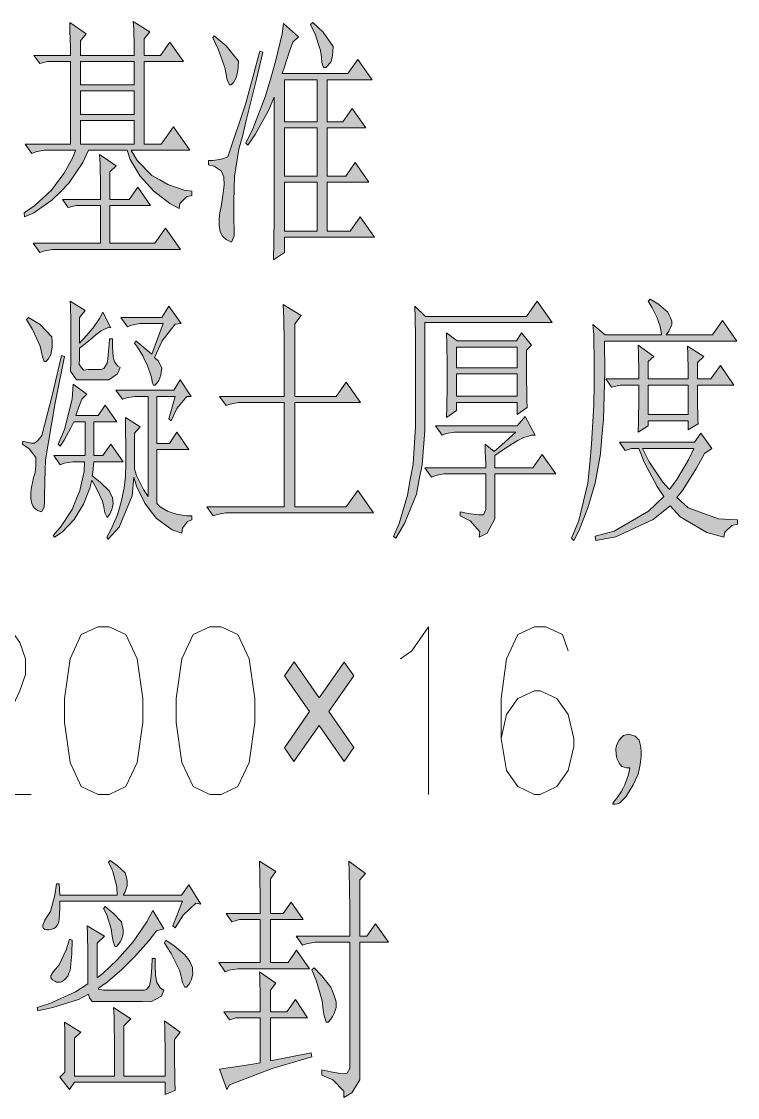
# Model space of a CAD drawing. Header units: millimetres. Extents: x 0 to 414, y 0 to 292.
# Drawn here: x 106.21 to 118.3, y 87.62 to 105.78 of the extents above; entities that cross this region are included whole.
import ezdxf

# ---------------------------------------------------------------- set-up
doc = ezdxf.new("R2010")
doc.units = ezdxf.units.MM

msp = doc.modelspace()

# ---------------------------------------------------------------- hatches: boundary and pattern name
h = msp.add_hatch(color=0)
h.paths.add_polyline_path([(108.115806, 105.208917), (108.115806, 105.364139), (108.10875, 105.649889), (108.101694, 105.780417), (108.380389, 105.607556), (108.285139, 105.487611), (108.285139, 105.208917), (108.560306, 105.208917), (108.719056, 105.434694), (108.948361, 105.106611), (108.285139, 105.106611), (108.285139, 103.709611), (108.574417, 103.709611), (108.779028, 104.002417), (109.057722, 103.607306), (108.066417, 103.607306), (108.168722, 103.434444), (108.412139, 103.183972), (108.549722, 103.106361), (108.687306, 103.02875), (108.958944, 102.9335), (109.093, 102.915861), (109.093, 102.845306), (108.99775, 102.820611), (108.888389, 102.707722), (108.874278, 102.623056), (108.719056, 102.707722), (108.447417, 102.919389), (108.331, 103.046389), (108.218111, 103.169861), (108.048778, 103.452083), (107.995861, 103.607306), (107.343222, 103.607306), (107.2515, 103.399167), (107.015139, 103.049917), (106.8705, 102.908806), (106.725861, 102.764167), (106.422472, 102.5525), (106.26725, 102.485472), (106.256667, 102.5525), (106.436583, 102.675972), (106.722333, 102.937028), (106.828167, 103.078139), (106.934, 103.222778), (107.082167, 103.483833), (107.1245, 103.607306), (106.676472, 103.607306), (106.598861, 103.607306), (106.454222, 103.579083), (106.387194, 103.554389), (106.277833, 103.709611), (107.039833, 103.709611), (107.039833, 105.106611), (106.655306, 105.106611), (106.52125, 105.071333), (106.422472, 105.208917), (107.039833, 105.208917), (107.039833, 105.3465), (107.032778, 105.625194), (107.02925, 105.762778), (107.304417, 105.572278), (107.209167, 105.452333), (107.209167, 105.208917)])
h.paths.add_polyline_path([(107.209167, 104.609194), (107.209167, 104.210556), (108.115806, 104.210556), (108.115806, 104.609194)])
h.paths.add_polyline_path([(107.209167, 104.10825), (107.209167, 103.709611), (108.115806, 103.709611), (108.115806, 104.10825)])
h.paths.add_polyline_path([(107.209167, 105.106611), (107.209167, 104.7115), (108.115806, 104.7115), (108.115806, 105.106611)])
h = msp.add_hatch(color=0)
h.paths.add_polyline_path([(110.468833, 101.75875), (110.475889, 102.069194), (110.482944, 102.467833), (110.482944, 102.5525), (110.482944, 104.503361), (110.384167, 104.277583), (110.161917, 103.875417), (110.034917, 103.691972), (109.999639, 103.72725), (110.119583, 103.967139), (110.327722, 104.506889), (110.415917, 104.80675), (110.504111, 105.103083), (110.613472, 105.572278), (110.638167, 105.745139), (110.892167, 105.522889), (110.796917, 105.434694), (110.740472, 105.279472), (110.652278, 105.014889), (110.613472, 104.902), (111.724722, 104.902), (111.894056, 105.141889), (112.137472, 104.796167), (111.375472, 104.796167), (111.375472, 104.087083), (111.640056, 104.087083), (111.798806, 104.312861), (112.028111, 103.984778), (111.375472, 103.984778), (111.375472, 103.173389), (111.689444, 103.173389), (111.848194, 103.399167), (112.0775, 103.071083), (111.375472, 103.071083), (111.375472, 102.242056), (111.763528, 102.242056), (111.932861, 102.485472), (112.17275, 102.13975), (110.652278, 102.13975), (110.652278, 101.882222)])
h.paths.add_polyline_path([(110.652278, 103.071083), (110.652278, 102.242056), (111.206139, 102.242056), (111.206139, 103.071083)])
h.paths.add_polyline_path([(110.652278, 103.984778), (110.652278, 103.173389), (111.206139, 103.173389), (111.206139, 103.984778)])
h.paths.add_polyline_path([(111.206139, 104.796167), (110.652278, 104.796167), (110.652278, 104.087083), (111.206139, 104.087083)])
h = msp.add_hatch(color=0)
h.dxf.hatch_style = 2
h.paths.add_polyline_path([(111.096778, 105.7275), (111.135583, 105.762778), (111.308444, 105.6005), (111.477778, 105.357083), (111.470722, 105.279472), (111.467194, 105.201861), (111.435444, 105.096028), (111.41075, 105.064278), (111.386056, 105.036056), (111.350778, 105.004306), (111.340194, 105.004306), (111.3155, 105.004306), (111.28375, 105.088972), (111.280222, 105.177167), (111.262583, 105.290056), (111.170861, 105.565222)])
h = msp.add_hatch(color=0)
h.dxf.hatch_style = 2
h.paths.add_polyline_path([(109.466944, 105.540528), (109.671556, 105.367667), (109.876167, 105.110139), (109.872639, 105.029), (109.869111, 104.947861), (109.840889, 104.827917), (109.816194, 104.789111), (109.795028, 104.750306), (109.756222, 104.7115), (109.745639, 104.7115), (109.728, 104.7115), (109.689194, 104.796167), (109.671556, 104.884361), (109.650389, 105.004306), (109.533972, 105.31475), (109.44225, 105.50525)])
h = msp.add_hatch(color=0)
h.dxf.hatch_style = 2
h.paths.add_polyline_path([(109.371694, 103.434444), (109.449306, 103.434444), (109.586889, 103.455611), (109.643333, 103.476778), (109.699778, 103.497944), (109.999639, 104.401056), (110.239528, 105.279472), (110.288917, 105.261833), (110.179556, 104.80675), (110.010222, 104.10825), (109.95025, 103.864833), (109.883222, 103.624944), (109.812667, 103.169861), (109.805611, 102.958194), (109.798556, 102.746528), (109.798556, 102.414917), (109.805611, 102.294972), (109.805611, 102.164444), (109.75975, 102.058611), (109.713889, 102.079778), (109.671556, 102.100944), (109.608056, 102.160917), (109.586889, 102.199722), (109.56925, 102.238528), (109.551611, 102.33025), (109.551611, 102.379639), (109.551611, 102.432556), (109.558667, 102.52075), (109.565722, 102.5525), (109.583361, 102.658333), (109.611583, 102.845306), (109.625694, 102.9335), (109.636278, 103.018167), (109.629222, 103.159278), (109.608056, 103.208667), (109.586889, 103.261583), (109.466944, 103.339194), (109.371694, 103.363889)])
h = msp.add_hatch(color=0)
h.dxf.hatch_style = 2
h.paths.add_polyline_path([(107.547833, 102.778278), (107.547833, 102.993472), (107.540778, 103.374472), (107.533722, 103.53675), (107.812417, 103.34625), (107.703056, 103.243944), (107.703056, 102.778278), (108.031139, 102.778278), (108.175778, 102.986417), (108.390972, 102.675972), (107.703056, 102.675972), (107.703056, 102.037444), (108.465056, 102.037444), (108.644972, 102.294972), (108.898972, 101.931611), (106.810528, 101.931611), (106.732917, 101.931611), (106.588278, 101.906917), (106.52125, 101.882222), (106.411889, 102.037444), (107.547833, 102.037444), (107.547833, 102.675972), (107.135083, 102.675972), (107.004556, 102.640694), (106.905778, 102.778278)])
h = msp.add_hatch(color=0)
h.dxf.hatch_style = 2
h.paths.add_polyline_path([(107.046889, 100.026611), (107.046889, 100.545194), (107.046889, 100.725111), (107.043361, 100.982639), (107.036306, 101.06025), (107.290306, 100.905028), (107.195056, 100.785083), (107.195056, 100.354694), (107.233861, 100.397028), (107.325583, 100.495806), (107.374972, 100.55225), (107.424361, 100.608694), (107.530194, 100.767444), (107.590167, 100.873278), (107.724222, 100.612222), (107.688944, 100.622806), (107.561944, 100.562833), (107.470222, 100.492278), (107.382028, 100.414667), (107.240917, 100.301778), (107.195056, 100.270028), (107.195056, 100.097167), (107.188, 99.991333), (107.258556, 99.896083), (107.339694, 99.906667), (107.554889, 99.906667), (107.604278, 99.924306), (107.660722, 100.0125), (107.671306, 100.086583), (107.678361, 100.160667), (107.696, 100.33), (107.699528, 100.42525), (107.748917, 100.42525), (107.748917, 100.294722), (107.7595, 100.121861), (107.773611, 100.079528), (107.784194, 100.037194), (107.840639, 99.966639), (107.882972, 99.941944), (107.833583, 99.836111), (107.688944, 99.733806), (107.590167, 99.733806), (107.255028, 99.733806), (107.145667, 99.733806), (107.043361, 99.881972)])
h = msp.add_hatch(color=0)
h.dxf.hatch_style = 2
h.paths.add_polyline_path([(108.461528, 100.111278), (108.528556, 100.051306), (108.585, 99.931361), (108.574417, 99.871389), (108.567361, 99.811417), (108.535611, 99.723222), (108.514444, 99.698528), (108.493278, 99.673833), (108.468583, 99.645611), (108.443889, 99.645611), (108.419194, 99.698528), (108.412139, 99.751444), (108.3945, 99.829056), (108.338056, 99.984278), (108.29925, 100.061889), (108.260444, 100.1395), (108.17225, 100.284139), (108.122861, 100.354694), (108.147556, 100.389972), (108.214583, 100.337056), (108.345111, 100.224167), (108.412139, 100.164194), (108.606167, 100.682778), (108.292194, 100.682778), (108.214583, 100.682778), (108.069944, 100.658083), (108.002917, 100.629861), (107.893556, 100.785083), (108.581472, 100.785083), (108.701417, 100.975583), (108.909556, 100.682778), (108.810778, 100.672194), (108.588528, 100.389972)])
h = msp.add_hatch(color=0)
h.dxf.hatch_style = 2
h.paths.add_polyline_path([(110.64875, 100.213583), (110.64875, 100.368806), (110.641694, 100.767444), (110.634639, 101.007333), (110.938028, 100.816833), (110.828667, 100.67925), (110.828667, 99.455111), (111.527167, 99.455111), (111.6965, 99.695), (111.939917, 99.352806), (110.828667, 99.352806), (110.828667, 97.592444), (111.6965, 97.592444), (111.890528, 97.867611), (112.155111, 97.490139), (109.742111, 97.490139), (109.6645, 97.490139), (109.516333, 97.461917), (109.452833, 97.437222), (109.343472, 97.592444), (110.64875, 97.592444), (110.64875, 99.352806), (109.957306, 99.352806), (109.879694, 99.352806), (109.735056, 99.324583), (109.668028, 99.299889), (109.558667, 99.455111), (110.64875, 99.455111)])
h = msp.add_hatch(color=0)
h.dxf.hatch_style = 2
h.paths.add_polyline_path([(112.867722, 99.317528), (112.867722, 100.337056), (112.867722, 100.457), (112.864194, 100.778028), (112.857139, 100.975583), (113.037056, 100.802722), (114.740972, 100.802722), (114.920889, 101.06025), (115.174889, 100.700417), (113.026472, 100.700417), (113.026472, 99.215222), (113.026472, 98.880083), (112.977083, 98.298), (112.931222, 98.051056), (112.881833, 97.804111), (112.68075, 97.310222), (112.532583, 97.05975), (112.493778, 97.0915), (112.592556, 97.310222), (112.733667, 97.786472), (112.779528, 98.051056), (112.825389, 98.312111), (112.867722, 98.947111)])
h = msp.add_hatch(color=0)
h.dxf.hatch_style = 2
h.paths.add_polyline_path([(115.862806, 100.665139), (116.070944, 100.492278), (117.023444, 100.492278), (117.016389, 100.541667), (116.991694, 100.654556), (116.970528, 100.714528), (116.949361, 100.778028), (116.861167, 100.947361), (116.794139, 101.06025), (116.829417, 101.095528), (116.970528, 101.010861), (117.129278, 100.876806), (117.150444, 100.827417), (117.171611, 100.781556), (117.192778, 100.725111), (117.192778, 100.714528), (117.192778, 100.665139), (117.143389, 100.55225), (117.097528, 100.492278), (117.880694, 100.492278), (118.050028, 100.732167), (118.293444, 100.386444), (116.056833, 100.386444), (116.063889, 99.871389), (116.042722, 99.063528), (116.0145, 98.77425), (115.989806, 98.484972), (115.901611, 97.991083), (115.841639, 97.782944), (115.778139, 97.574806), (115.629972, 97.197333), (115.53825, 97.024472), (115.502972, 97.05975), (115.622917, 97.359611), (115.778139, 97.991083), (115.809889, 98.319167), (115.841639, 98.64725), (115.880444, 99.314), (115.883972, 99.656194), (115.883972, 99.994861), (115.876917, 100.499333)])
h = msp.add_hatch(color=0)
h.dxf.hatch_style = 2
h.paths.add_polyline_path([(106.299, 100.749806), (106.334278, 100.785083), (106.528306, 100.665139), (106.725861, 100.457), (106.729389, 100.372333), (106.732917, 100.284139), (106.71175, 100.160667), (106.687056, 100.121861), (106.662361, 100.083056), (106.627083, 100.04425), (106.612972, 100.04425), (106.595333, 100.04425), (106.567111, 100.121861), (106.553, 100.199472), (106.528306, 100.301778), (106.401306, 100.580472)])
h = msp.add_hatch(color=0)
h.paths.add_polyline_path([(114.740972, 100.23475), (114.740972, 99.871389), (114.748028, 99.388083), (114.751556, 99.268139), (114.58575, 99.148194), (114.58575, 99.352806), (113.559167, 99.352806), (113.559167, 99.215222), (113.389833, 99.095278), (113.393361, 99.275194), (113.400417, 99.635028), (113.400417, 99.811417), (113.400417, 99.987806), (113.393361, 100.347639), (113.389833, 100.527556), (113.56975, 100.389972), (114.571639, 100.389972), (114.656306, 100.527556), (114.825639, 100.319417)])
h.paths.add_polyline_path([(113.559167, 99.836111), (113.559167, 99.458639), (114.58575, 99.458639), (114.58575, 99.836111)])
h.paths.add_polyline_path([(113.559167, 100.287667), (113.559167, 99.938417), (114.58575, 99.938417), (114.58575, 100.287667)])
h = msp.add_hatch(color=0)
h.paths.add_polyline_path([(116.624806, 98.851861), (116.631861, 99.024722), (116.638917, 99.423361), (116.638917, 99.645611), (116.324944, 99.645611), (116.176778, 99.610333), (116.081528, 99.747917), (116.638917, 99.747917), (116.638917, 99.878444), (116.631861, 100.164194), (116.624806, 100.319417), (116.889389, 100.128917), (116.794139, 100.04425), (116.794139, 99.747917), (117.471472, 99.747917), (117.471472, 99.896083), (117.464417, 100.17125), (117.457361, 100.301778), (117.736056, 100.128917), (117.626694, 100.026611), (117.626694, 99.747917), (117.856, 99.747917), (118.01475, 99.973694), (118.244056, 99.645611), (117.626694, 99.645611), (117.626694, 99.395139), (117.63375, 99.070583), (117.640806, 98.992972), (117.471472, 98.887139), (117.471472, 99.042361), (116.794139, 99.042361), (116.794139, 98.957694)])
h.paths.add_polyline_path([(116.794139, 99.645611), (116.794139, 99.148194), (117.471472, 99.148194), (117.471472, 99.645611)])
h = msp.add_hatch(color=0)
h.dxf.hatch_style = 2
h.paths.add_polyline_path([(106.239028, 98.696639), (106.299, 98.679), (106.383667, 98.664889), (106.408361, 98.664889), (106.433056, 98.664889), (106.4895, 98.707222), (106.524778, 98.749556), (106.556528, 98.791889), (106.739972, 99.490389), (106.891667, 100.146556), (106.941056, 100.128917), (106.782306, 99.34575), (106.620028, 98.382667), (106.612972, 98.206278), (106.605917, 98.029889), (106.602389, 97.765306), (106.602389, 97.680639), (106.595333, 97.585389), (106.553, 97.50425), (106.517722, 97.514833), (106.482444, 97.528944), (106.426, 97.574806), (106.408361, 97.610083), (106.390722, 97.645361), (106.373083, 97.722972), (106.373083, 97.765306), (106.373083, 97.807639), (106.380139, 97.899361), (106.390722, 97.94875), (106.397778, 97.994611), (106.418944, 98.086333), (106.433056, 98.128667), (106.443639, 98.171), (106.45775, 98.283889), (106.45775, 98.354444), (106.45775, 98.421472), (106.341333, 98.569639), (106.228444, 98.64725)])
h = msp.add_hatch(color=0)
h.dxf.hatch_style = 2
h.paths.add_polyline_path([(107.653667, 97.077389), (107.724222, 97.204389), (107.833583, 97.454861), (107.868861, 97.574806), (107.904139, 97.698278), (107.95, 97.913472), (107.960583, 98.008722), (107.967639, 98.103972), (107.978222, 98.326222), (107.978222, 98.45675), (107.978222, 98.58375), (107.971167, 98.904778), (107.967639, 99.095278), (108.218111, 98.940056), (108.122861, 98.834222), (108.122861, 98.230972), (108.158139, 98.118083), (108.274556, 97.88525), (108.352167, 97.765306), (108.352167, 99.455111), (108.207528, 99.455111), (108.129917, 99.455111), (107.985278, 99.430417), (107.91825, 99.405722), (107.808889, 99.560944), (108.786083, 99.560944), (108.895444, 99.733806), (109.078889, 99.455111), (109.004806, 99.455111), (108.835472, 99.2505), (108.740222, 99.042361), (108.701417, 99.077639), (108.810778, 99.455111), (108.496806, 99.455111), (108.496806, 98.661361), (108.715528, 98.661361), (108.835472, 98.851861), (109.040083, 98.559056), (108.496806, 98.559056), (108.496806, 97.645361), (108.55325, 97.592444), (108.68025, 97.514833), (108.757861, 97.490139), (108.831944, 97.465444), (108.99775, 97.437222), (109.089472, 97.437222), (109.089472, 97.370194), (109.015389, 97.341972), (108.930722, 97.232611), (108.920139, 97.144417), (108.757861, 97.204389), (108.493278, 97.394889), (108.3945, 97.525417), (108.295722, 97.652417), (108.154611, 97.938167), (108.112278, 98.093389), (108.080528, 97.775889), (107.865333, 97.246722), (107.674833, 97.042111)])
h = msp.add_hatch(color=0)
h.dxf.hatch_style = 2
h.paths.add_polyline_path([(107.724222, 98.64725), (107.928833, 98.350917), (107.434944, 98.350917), (107.427889, 98.290944), (107.417306, 98.171), (107.41025, 98.111028), (107.544306, 98.008722), (107.699528, 97.8535), (107.724222, 97.800583), (107.748917, 97.747667), (107.7595, 97.645361), (107.748917, 97.592444), (107.738333, 97.543056), (107.703056, 97.465444), (107.681889, 97.437222), (107.660722, 97.412528), (107.621917, 97.490139), (107.604278, 97.592444), (107.579583, 97.687694), (107.477278, 97.913472), (107.399667, 98.040472), (107.367917, 97.902889), (107.258556, 97.634778), (107.180944, 97.507778), (107.103333, 97.37725), (106.898722, 97.162056), (106.771722, 97.077389), (106.747028, 97.109139), (106.874028, 97.246722), (107.068056, 97.546583), (107.131556, 97.705333), (107.198583, 97.864083), (107.272667, 98.188639), (107.276194, 98.350917), (107.15625, 98.350917), (107.078639, 98.350917), (106.934, 98.326222), (106.866972, 98.301528), (106.757611, 98.45675), (107.290306, 98.45675), (107.290306, 99.024722), (107.096278, 99.024722), (107.046889, 98.922417), (106.934, 98.714278), (106.866972, 98.611972), (106.831694, 98.64725), (106.941056, 98.897722), (107.068056, 99.405722), (107.085694, 99.66325), (107.315, 99.490389), (107.230333, 99.405722), (107.205639, 99.335167), (107.15625, 99.197583), (107.131556, 99.130556), (107.509028, 99.130556), (107.628972, 99.303417), (107.823, 99.024722), (107.434944, 99.024722), (107.434944, 98.45675), (107.590167, 98.45675)])
h = msp.add_hatch(color=0)
h.dxf.hatch_style = 2
h.paths.add_polyline_path([(114.053056, 98.248611), (114.053056, 98.319167), (114.046, 98.516722), (114.042472, 98.64725), (114.197694, 98.523778), (114.324694, 98.636667), (114.504611, 98.802472), (114.561056, 98.851861), (113.605028, 98.851861), (113.527417, 98.851861), (113.382778, 98.827167), (113.31575, 98.802472), (113.206389, 98.957694), (114.58575, 98.957694), (114.716278, 99.112917), (114.885611, 98.802472), (114.825639, 98.802472), (114.681, 98.753083), (114.596333, 98.707222), (114.511667, 98.657833), (114.317639, 98.534361), (114.208278, 98.45675), (114.208278, 98.248611), (114.850333, 98.248611), (115.005556, 98.474389), (115.234861, 98.146306), (114.208278, 98.146306), (114.208278, 97.557167), (114.208278, 97.387833), (114.07775, 97.144417), (113.943694, 97.077389), (113.95075, 97.169111), (113.788472, 97.352556), (113.619139, 97.437222), (113.619139, 97.507778), (113.756722, 97.479556), (113.936639, 97.454861), (113.975444, 97.454861), (114.01425, 97.454861), (114.053056, 97.543056), (114.053056, 97.627722), (114.053056, 98.146306), (113.425111, 98.146306), (113.3475, 98.146306), (113.202861, 98.118083), (113.135833, 98.093389), (113.026472, 98.248611)])
h = msp.add_hatch(color=0)
h.paths.add_polyline_path([(117.746639, 98.4885), (117.609056, 98.241556), (117.372694, 97.867611), (117.277444, 97.747667), (117.471472, 97.574806), (117.983, 97.387833), (118.304028, 97.370194), (118.304028, 97.299639), (118.208778, 97.274944), (118.092361, 97.162056), (118.074722, 97.077389), (117.788972, 97.155), (117.337417, 97.419583), (117.168083, 97.610083), (116.878806, 97.37725), (116.250861, 97.084444), (115.912194, 97.024472), (115.901611, 97.095028), (116.219111, 97.179694), (116.801194, 97.514833), (117.058722, 97.765306), (116.945833, 97.931111), (116.734167, 98.333278), (116.638917, 98.576694), (116.515444, 98.576694), (116.406083, 98.541417), (116.310833, 98.679), (117.580833, 98.679), (117.686667, 98.834222), (117.870111, 98.576694)])
h.paths.add_polyline_path([(116.698889, 98.576694), (116.811778, 98.350917), (117.041083, 98.005194), (117.1575, 97.88525), (117.277444, 98.051056), (117.482056, 98.39325), (117.566722, 98.576694)])
h = msp.add_hatch(color=0)
h.dxf.hatch_style = 2
h.paths.add_polyline_path([(110.652278, 93.524917), (111.075611, 94.135222), (110.652278, 94.738472), (110.818083, 94.974833), (111.241417, 94.368056), (111.66475, 94.971306), (111.827028, 94.738472), (111.403694, 94.135222), (111.827028, 93.528444), (111.66475, 93.295611), (111.237889, 93.898861), (110.814556, 93.292083)])
h = msp.add_hatch(color=0)
h.dxf.hatch_style = 2
h.paths.add_polyline_path([(116.370806, 92.840528), (116.402556, 92.9005), (116.462528, 93.073361), (116.483694, 93.18625), (116.430778, 93.18625), (116.353167, 93.210944), (116.328472, 93.239167), (116.303778, 93.263861), (116.272028, 93.334417), (116.261444, 93.37675), (116.254389, 93.419083), (116.250861, 93.500222), (116.257917, 93.539028), (116.264972, 93.577833), (116.303778, 93.655444), (116.342583, 93.69425), (116.377861, 93.733056), (116.469583, 93.754222), (116.5225, 93.736583), (116.575417, 93.718944), (116.642444, 93.655444), (116.656556, 93.609583), (116.667139, 93.560194), (116.677722, 93.472), (116.677722, 93.426139), (116.677722, 93.37675), (116.660083, 93.242694), (116.642444, 93.158028), (116.624806, 93.076889), (116.543667, 92.896972), (116.480167, 92.798194), (116.416667, 92.695889), (116.314361, 92.590056), (116.275556, 92.579472), (116.23675, 92.572417), (116.197944, 92.572417), (116.197944, 92.590056), (116.215583, 92.61475), (116.233222, 92.632389), (116.2685, 92.674722), (116.339056, 92.780556)])
h = msp.add_hatch(color=0)
h.dxf.hatch_style = 2
h.paths.add_polyline_path([(106.852861, 91.228333), (106.863444, 91.037833), (107.830056, 91.037833), (107.826528, 91.175417), (107.752444, 91.450583), (107.685417, 91.591694), (107.710111, 91.623444), (107.830056, 91.538778), (107.964111, 91.411778), (107.974694, 91.372972), (107.988806, 91.334167), (107.999389, 91.270667), (107.999389, 91.245972), (107.999389, 91.193056), (107.964111, 91.09075), (107.928833, 91.037833), (108.916611, 91.037833), (109.040083, 91.210694), (109.244694, 90.882611), (109.160028, 90.90025), (108.941306, 90.699167), (108.810778, 90.483972), (108.771972, 90.51925), (108.930722, 90.935528), (106.863444, 90.935528), (106.863444, 90.805), (106.852861, 90.632139), (106.842278, 90.589806), (106.828167, 90.543944), (106.785833, 90.491028), (106.757611, 90.476917), (106.725861, 90.462806), (106.676472, 90.452222), (106.658833, 90.452222), (106.641194, 90.452222), (106.609444, 90.459278), (106.598861, 90.466333), (106.588278, 90.476917), (106.574167, 90.494556), (106.574167, 90.529833), (106.609444, 90.6145), (106.64825, 90.674472), (106.701167, 90.762667), (106.778778, 91.037833), (106.803472, 91.228333)])
h = msp.add_hatch(color=0)
h.dxf.hatch_style = 2
h.paths.add_polyline_path([(110.246583, 90.727389), (110.246583, 90.942583), (110.239528, 91.383556), (110.232472, 91.609333), (110.511167, 91.436472), (110.415917, 91.313), (110.415917, 90.727389), (110.631111, 90.727389), (110.765167, 90.917889), (110.969778, 90.625083), (110.415917, 90.625083), (110.415917, 89.898361), (110.715778, 89.898361), (110.860417, 90.1065), (111.079139, 89.796056), (109.943194, 89.796056), (109.865583, 89.796056), (109.720944, 89.771361), (109.653917, 89.743139), (109.544556, 89.898361), (110.246583, 89.898361), (110.246583, 90.625083), (109.897333, 90.625083), (109.763278, 90.589806), (109.668028, 90.727389)])
h = msp.add_hatch(color=0)
h.dxf.hatch_style = 2
h.paths.add_polyline_path([(111.28375, 88.088611), (111.435444, 88.053333), (111.629472, 88.021583), (111.671806, 88.025111), (111.714139, 88.032167), (111.756472, 88.113306), (111.756472, 88.190917), (111.756472, 90.244083), (111.248472, 90.244083), (111.170861, 90.244083), (111.026222, 90.215861), (110.959194, 90.191167), (110.849833, 90.346389), (111.756472, 90.346389), (111.756472, 90.812056), (111.749417, 91.443528), (111.742361, 91.609333), (112.021056, 91.401194), (111.925806, 91.295361), (111.925806, 90.346389), (112.04575, 90.346389), (112.190389, 90.554528), (112.409111, 90.244083), (111.925806, 90.244083), (111.925806, 88.070972), (111.925806, 87.922806), (111.79175, 87.700556), (111.657694, 87.622944), (111.657694, 87.732306), (111.470722, 87.922806), (111.28375, 88.000417)])
h = msp.add_hatch(color=0)
h.dxf.hatch_style = 2
h.paths.add_polyline_path([(107.60075, 90.812056), (107.625444, 90.847333), (107.7595, 90.734444), (107.900611, 90.586278), (107.907667, 90.547472), (107.91825, 90.508667), (107.928833, 90.452222), (107.928833, 90.434583), (107.928833, 90.381667), (107.904139, 90.289944), (107.879444, 90.251139), (107.85475, 90.212333), (107.819472, 90.173528), (107.805361, 90.173528), (107.787722, 90.173528), (107.7595, 90.261722), (107.745389, 90.346389), (107.72775, 90.469861), (107.657194, 90.702694)])
h = msp.add_hatch(color=0)
h.dxf.hatch_style = 2
h.paths.add_polyline_path([(107.336167, 89.880722), (107.336167, 90.064167), (107.329111, 90.381667), (107.322056, 90.51925), (107.614861, 90.346389), (107.491389, 90.226444), (107.491389, 89.640833), (107.593694, 89.718444), (107.830056, 89.94775), (107.964111, 90.095917), (108.098167, 90.247611), (108.331, 90.589806), (108.433306, 90.780306), (108.61675, 90.469861), (108.493278, 90.434583), (108.36275, 90.268778), (108.122861, 89.997139), (108.017028, 89.891306), (107.911194, 89.781944), (107.660722, 89.570278), (107.516083, 89.467972), (107.512556, 89.450333), (107.60075, 89.432694), (107.699528, 89.432694), (108.288667, 89.432694), (108.327472, 89.443278), (108.373333, 89.506778), (108.387444, 89.563222), (108.398028, 89.619667), (108.415667, 89.82075), (108.422722, 89.968917), (108.472111, 89.968917), (108.472111, 89.856028), (108.479167, 89.683167), (108.48975, 89.623194), (108.496806, 89.563222), (108.560306, 89.467972), (108.61675, 89.432694), (108.577944, 89.330389), (108.398028, 89.235139), (108.253389, 89.242194), (107.590167, 89.242194), (107.547833, 89.242194), (107.470222, 89.242194), (107.438472, 89.242194), (107.406722, 89.242194), (107.360861, 89.305694), (107.34675, 89.365667), (107.173889, 89.277472), (106.7435, 89.139889), (106.4895, 89.086972), (106.478917, 89.139889), (106.694111, 89.210444), (107.1245, 89.408), (107.336167, 89.538528)])
h = msp.add_hatch(color=0)
h.dxf.hatch_style = 2
h.paths.add_polyline_path([(107.071583, 90.279361), (107.064528, 90.046528), (107.036306, 89.764306), (107.015139, 89.718444), (106.993972, 89.669056), (106.941056, 89.605556), (106.905778, 89.587917), (106.874028, 89.570278), (106.807, 89.570278), (106.77525, 89.587917), (106.739972, 89.605556), (106.708222, 89.640833), (106.708222, 89.658472), (106.708222, 89.676111), (106.750556, 89.743139), (106.792889, 89.796056), (106.852861, 89.863083), (106.96575, 90.113556), (107.022194, 90.297)])
h = msp.add_hatch(color=0)
h.dxf.hatch_style = 2
h.paths.add_polyline_path([(108.627333, 90.226444), (108.652028, 90.279361), (108.789611, 90.184111), (108.973056, 90.032417), (109.015389, 89.975972), (109.057722, 89.919528), (109.103583, 89.813694), (109.103583, 89.760778), (109.107111, 89.707861), (109.085944, 89.616139), (109.06125, 89.570278), (109.040083, 89.527944), (109.001278, 89.485611), (108.990694, 89.485611), (108.973056, 89.485611), (108.93425, 89.563222), (108.916611, 89.640833), (108.888389, 89.760778), (108.74375, 90.053583)])
h = msp.add_hatch(color=0)
h.dxf.hatch_style = 2
h.paths.add_polyline_path([(110.415917, 88.240306), (111.103833, 88.377889), (111.114417, 88.310861), (110.444139, 88.113306), (109.728, 87.834611), (109.678611, 87.757), (109.558667, 88.102722), (109.745639, 88.130944), (110.087833, 88.180333), (110.246583, 88.208556), (110.246583, 88.967028), (109.833833, 88.967028), (109.728, 88.93175), (109.629222, 89.069333), (110.246583, 89.069333), (110.246583, 89.31275), (110.239528, 89.647889), (110.232472, 89.743139), (110.511167, 89.552639), (110.415917, 89.432694), (110.415917, 89.069333), (110.694611, 89.069333), (110.83925, 89.277472), (111.043861, 88.967028), (110.415917, 88.967028)])
h = msp.add_hatch(color=0)
h.dxf.hatch_style = 2
h.paths.add_polyline_path([(111.114417, 89.778417), (111.153222, 89.810167), (111.280222, 89.683167), (111.435444, 89.485611), (111.467194, 89.415056), (111.495417, 89.3445), (111.527167, 89.235139), (111.527167, 89.192806), (111.527167, 89.139889), (111.495417, 89.041111), (111.467194, 88.991722), (111.435444, 88.945861), (111.393111, 88.896472), (111.382528, 88.896472), (111.357833, 88.896472), (111.322556, 89.002306), (111.308444, 89.104611), (111.290806, 89.252778), (111.195556, 89.587917)])
h = msp.add_hatch(color=0)
h.dxf.hatch_style = 2
h.paths.add_polyline_path([(107.784194, 87.982778), (107.784194, 88.413167), (107.777139, 88.991722), (107.770083, 89.139889), (108.059361, 88.949389), (107.939417, 88.829444), (107.939417, 87.982778), (108.641444, 87.982778), (108.641444, 88.3285), (108.634389, 88.794167), (108.627333, 88.914111), (108.891917, 88.723611), (108.796667, 88.603667), (108.796667, 88.335556), (108.803722, 87.905167), (108.810778, 87.742889), (108.641444, 87.672333), (108.641444, 87.880472), (107.106861, 87.880472), (107.022194, 87.757), (106.863444, 87.965139), (106.948111, 88.049806), (106.948111, 88.3285), (106.944583, 88.751833), (106.937528, 88.896472), (107.216222, 88.723611), (107.106861, 88.621306), (107.106861, 87.982778)])

# ---------------------------------------------------------------- linework, layer by layer
at = {"color": 0, "lineweight": 0}
for points in [[(108.115806, 105.208917), (108.115806, 105.364139), (108.10875, 105.649889), (108.101694, 105.780417), (108.380389, 105.607556), (108.285139, 105.487611), (108.285139, 105.208917), (108.560306, 105.208917), (108.719056, 105.434694), (108.948361, 105.106611), (108.285139, 105.106611), (108.285139, 103.709611), (108.574417, 103.709611), (108.779028, 104.002417), (109.057722, 103.607306), (108.066417, 103.607306), (108.168722, 103.434444), (108.412139, 103.183972), (108.549722, 103.106361), (108.687306, 103.02875), (108.958944, 102.9335), (109.093, 102.915861), (109.093, 102.845306), (108.99775, 102.820611), (108.888389, 102.707722), (108.874278, 102.623056), (108.719056, 102.707722), (108.447417, 102.919389), (108.331, 103.046389), (108.218111, 103.169861), (108.048778, 103.452083), (107.995861, 103.607306), (107.343222, 103.607306), (107.2515, 103.399167), (107.015139, 103.049917), (106.8705, 102.908806), (106.725861, 102.764167), (106.422472, 102.5525), (106.26725, 102.485472), (106.256667, 102.5525), (106.436583, 102.675972), (106.722333, 102.937028), (106.828167, 103.078139), (106.934, 103.222778), (107.082167, 103.483833), (107.1245, 103.607306), (106.676472, 103.607306), (106.598861, 103.607306), (106.454222, 103.579083), (106.387194, 103.554389), (106.277833, 103.709611), (107.039833, 103.709611), (107.039833, 105.106611), (106.655306, 105.106611), (106.52125, 105.071333), (106.422472, 105.208917), (107.039833, 105.208917), (107.039833, 105.3465), (107.032778, 105.625194), (107.02925, 105.762778), (107.304417, 105.572278), (107.209167, 105.452333), (107.209167, 105.208917)], [(110.468833, 101.75875), (110.475889, 102.069194), (110.482944, 102.467833), (110.482944, 102.5525), (110.482944, 104.503361), (110.384167, 104.277583), (110.161917, 103.875417), (110.034917, 103.691972), (109.999639, 103.72725), (110.119583, 103.967139), (110.327722, 104.506889), (110.415917, 104.80675), (110.504111, 105.103083), (110.613472, 105.572278), (110.638167, 105.745139), (110.892167, 105.522889), (110.796917, 105.434694), (110.740472, 105.279472), (110.652278, 105.014889), (110.613472, 104.902), (111.724722, 104.902), (111.894056, 105.141889), (112.137472, 104.796167), (111.375472, 104.796167), (111.375472, 104.087083), (111.640056, 104.087083), (111.798806, 104.312861), (112.028111, 103.984778), (111.375472, 103.984778), (111.375472, 103.173389), (111.689444, 103.173389), (111.848194, 103.399167), (112.0775, 103.071083), (111.375472, 103.071083), (111.375472, 102.242056), (111.763528, 102.242056), (111.932861, 102.485472), (112.17275, 102.13975), (110.652278, 102.13975), (110.652278, 101.882222)], [(111.096778, 105.7275), (111.135583, 105.762778), (111.308444, 105.6005), (111.477778, 105.357083), (111.470722, 105.279472), (111.467194, 105.201861), (111.435444, 105.096028), (111.41075, 105.064278), (111.386056, 105.036056), (111.350778, 105.004306), (111.340194, 105.004306), (111.3155, 105.004306), (111.28375, 105.088972), (111.280222, 105.177167), (111.262583, 105.290056), (111.170861, 105.565222)], [(109.466944, 105.540528), (109.671556, 105.367667), (109.876167, 105.110139), (109.872639, 105.029), (109.869111, 104.947861), (109.840889, 104.827917), (109.816194, 104.789111), (109.795028, 104.750306), (109.756222, 104.7115), (109.745639, 104.7115), (109.728, 104.7115), (109.689194, 104.796167), (109.671556, 104.884361), (109.650389, 105.004306), (109.533972, 105.31475), (109.44225, 105.50525)], [(109.371694, 103.434444), (109.449306, 103.434444), (109.586889, 103.455611), (109.643333, 103.476778), (109.699778, 103.497944), (109.999639, 104.401056), (110.239528, 105.279472), (110.288917, 105.261833), (110.179556, 104.80675), (110.010222, 104.10825), (109.95025, 103.864833), (109.883222, 103.624944), (109.812667, 103.169861), (109.805611, 102.958194), (109.798556, 102.746528), (109.798556, 102.414917), (109.805611, 102.294972), (109.805611, 102.164444), (109.75975, 102.058611), (109.713889, 102.079778), (109.671556, 102.100944), (109.608056, 102.160917), (109.586889, 102.199722), (109.56925, 102.238528), (109.551611, 102.33025), (109.551611, 102.379639), (109.551611, 102.432556), (109.558667, 102.52075), (109.565722, 102.5525), (109.583361, 102.658333), (109.611583, 102.845306), (109.625694, 102.9335), (109.636278, 103.018167), (109.629222, 103.159278), (109.608056, 103.208667), (109.586889, 103.261583), (109.466944, 103.339194), (109.371694, 103.363889)], [(107.209167, 105.106611), (107.209167, 104.7115), (108.115806, 104.7115), (108.115806, 105.106611)], [(111.206139, 104.796167), (110.652278, 104.796167), (110.652278, 104.087083), (111.206139, 104.087083)], [(107.209167, 104.609194), (107.209167, 104.210556), (108.115806, 104.210556), (108.115806, 104.609194)], [(107.209167, 104.10825), (107.209167, 103.709611), (108.115806, 103.709611), (108.115806, 104.10825)], [(110.652278, 103.984778), (110.652278, 103.173389), (111.206139, 103.173389), (111.206139, 103.984778)], [(107.547833, 102.778278), (107.547833, 102.993472), (107.540778, 103.374472), (107.533722, 103.53675), (107.812417, 103.34625), (107.703056, 103.243944), (107.703056, 102.778278), (108.031139, 102.778278), (108.175778, 102.986417), (108.390972, 102.675972), (107.703056, 102.675972), (107.703056, 102.037444), (108.465056, 102.037444), (108.644972, 102.294972), (108.898972, 101.931611), (106.810528, 101.931611), (106.732917, 101.931611), (106.588278, 101.906917), (106.52125, 101.882222), (106.411889, 102.037444), (107.547833, 102.037444), (107.547833, 102.675972), (107.135083, 102.675972), (107.004556, 102.640694), (106.905778, 102.778278)], [(110.652278, 103.071083), (110.652278, 102.242056), (111.206139, 102.242056), (111.206139, 103.071083)], [(107.046889, 100.026611), (107.046889, 100.545194), (107.046889, 100.725111), (107.043361, 100.982639), (107.036306, 101.06025), (107.290306, 100.905028), (107.195056, 100.785083), (107.195056, 100.354694), (107.233861, 100.397028), (107.325583, 100.495806), (107.374972, 100.55225), (107.424361, 100.608694), (107.530194, 100.767444), (107.590167, 100.873278), (107.724222, 100.612222), (107.688944, 100.622806), (107.561944, 100.562833), (107.470222, 100.492278), (107.382028, 100.414667), (107.240917, 100.301778), (107.195056, 100.270028), (107.195056, 100.097167), (107.188, 99.991333), (107.258556, 99.896083), (107.339694, 99.906667), (107.554889, 99.906667), (107.604278, 99.924306), (107.660722, 100.0125), (107.671306, 100.086583), (107.678361, 100.160667), (107.696, 100.33), (107.699528, 100.42525), (107.748917, 100.42525), (107.748917, 100.294722), (107.7595, 100.121861), (107.773611, 100.079528), (107.784194, 100.037194), (107.840639, 99.966639), (107.882972, 99.941944), (107.833583, 99.836111), (107.688944, 99.733806), (107.590167, 99.733806), (107.255028, 99.733806), (107.145667, 99.733806), (107.043361, 99.881972)], [(108.461528, 100.111278), (108.528556, 100.051306), (108.585, 99.931361), (108.574417, 99.871389), (108.567361, 99.811417), (108.535611, 99.723222), (108.514444, 99.698528), (108.493278, 99.673833), (108.468583, 99.645611), (108.443889, 99.645611), (108.419194, 99.698528), (108.412139, 99.751444), (108.3945, 99.829056), (108.338056, 99.984278), (108.29925, 100.061889), (108.260444, 100.1395), (108.17225, 100.284139), (108.122861, 100.354694), (108.147556, 100.389972), (108.214583, 100.337056), (108.345111, 100.224167), (108.412139, 100.164194), (108.606167, 100.682778), (108.292194, 100.682778), (108.214583, 100.682778), (108.069944, 100.658083), (108.002917, 100.629861), (107.893556, 100.785083), (108.581472, 100.785083), (108.701417, 100.975583), (108.909556, 100.682778), (108.810778, 100.672194), (108.588528, 100.389972)], [(110.64875, 100.213583), (110.64875, 100.368806), (110.641694, 100.767444), (110.634639, 101.007333), (110.938028, 100.816833), (110.828667, 100.67925), (110.828667, 99.455111), (111.527167, 99.455111), (111.6965, 99.695), (111.939917, 99.352806), (110.828667, 99.352806), (110.828667, 97.592444), (111.6965, 97.592444), (111.890528, 97.867611), (112.155111, 97.490139), (109.742111, 97.490139), (109.6645, 97.490139), (109.516333, 97.461917), (109.452833, 97.437222), (109.343472, 97.592444), (110.64875, 97.592444), (110.64875, 99.352806), (109.957306, 99.352806), (109.879694, 99.352806), (109.735056, 99.324583), (109.668028, 99.299889), (109.558667, 99.455111), (110.64875, 99.455111)], [(112.867722, 99.317528), (112.867722, 100.337056), (112.867722, 100.457), (112.864194, 100.778028), (112.857139, 100.975583), (113.037056, 100.802722), (114.740972, 100.802722), (114.920889, 101.06025), (115.174889, 100.700417), (113.026472, 100.700417), (113.026472, 99.215222), (113.026472, 98.880083), (112.977083, 98.298), (112.931222, 98.051056), (112.881833, 97.804111), (112.68075, 97.310222), (112.532583, 97.05975), (112.493778, 97.0915), (112.592556, 97.310222), (112.733667, 97.786472), (112.779528, 98.051056), (112.825389, 98.312111), (112.867722, 98.947111)], [(115.862806, 100.665139), (116.070944, 100.492278), (117.023444, 100.492278), (117.016389, 100.541667), (116.991694, 100.654556), (116.970528, 100.714528), (116.949361, 100.778028), (116.861167, 100.947361), (116.794139, 101.06025), (116.829417, 101.095528), (116.970528, 101.010861), (117.129278, 100.876806), (117.150444, 100.827417), (117.171611, 100.781556), (117.192778, 100.725111), (117.192778, 100.714528), (117.192778, 100.665139), (117.143389, 100.55225), (117.097528, 100.492278), (117.880694, 100.492278), (118.050028, 100.732167), (118.293444, 100.386444), (116.056833, 100.386444), (116.063889, 99.871389), (116.042722, 99.063528), (116.0145, 98.77425), (115.989806, 98.484972), (115.901611, 97.991083), (115.841639, 97.782944), (115.778139, 97.574806), (115.629972, 97.197333), (115.53825, 97.024472), (115.502972, 97.05975), (115.622917, 97.359611), (115.778139, 97.991083), (115.809889, 98.319167), (115.841639, 98.64725), (115.880444, 99.314), (115.883972, 99.656194), (115.883972, 99.994861), (115.876917, 100.499333)], [(106.299, 100.749806), (106.334278, 100.785083), (106.528306, 100.665139), (106.725861, 100.457), (106.729389, 100.372333), (106.732917, 100.284139), (106.71175, 100.160667), (106.687056, 100.121861), (106.662361, 100.083056), (106.627083, 100.04425), (106.612972, 100.04425), (106.595333, 100.04425), (106.567111, 100.121861), (106.553, 100.199472), (106.528306, 100.301778), (106.401306, 100.580472)], [(114.740972, 100.23475), (114.740972, 99.871389), (114.748028, 99.388083), (114.751556, 99.268139), (114.58575, 99.148194), (114.58575, 99.352806), (113.559167, 99.352806), (113.559167, 99.215222), (113.389833, 99.095278), (113.393361, 99.275194), (113.400417, 99.635028), (113.400417, 99.811417), (113.400417, 99.987806), (113.393361, 100.347639), (113.389833, 100.527556), (113.56975, 100.389972), (114.571639, 100.389972), (114.656306, 100.527556), (114.825639, 100.319417)], [(113.559167, 100.287667), (113.559167, 99.938417), (114.58575, 99.938417), (114.58575, 100.287667)], [(116.624806, 98.851861), (116.631861, 99.024722), (116.638917, 99.423361), (116.638917, 99.645611), (116.324944, 99.645611), (116.176778, 99.610333), (116.081528, 99.747917), (116.638917, 99.747917), (116.638917, 99.878444), (116.631861, 100.164194), (116.624806, 100.319417), (116.889389, 100.128917), (116.794139, 100.04425), (116.794139, 99.747917), (117.471472, 99.747917), (117.471472, 99.896083), (117.464417, 100.17125), (117.457361, 100.301778), (117.736056, 100.128917), (117.626694, 100.026611), (117.626694, 99.747917), (117.856, 99.747917), (118.01475, 99.973694), (118.244056, 99.645611), (117.626694, 99.645611), (117.626694, 99.395139), (117.63375, 99.070583), (117.640806, 98.992972), (117.471472, 98.887139), (117.471472, 99.042361), (116.794139, 99.042361), (116.794139, 98.957694)], [(106.239028, 98.696639), (106.299, 98.679), (106.383667, 98.664889), (106.408361, 98.664889), (106.433056, 98.664889), (106.4895, 98.707222), (106.524778, 98.749556), (106.556528, 98.791889), (106.739972, 99.490389), (106.891667, 100.146556), (106.941056, 100.128917), (106.782306, 99.34575), (106.620028, 98.382667), (106.612972, 98.206278), (106.605917, 98.029889), (106.602389, 97.765306), (106.602389, 97.680639), (106.595333, 97.585389), (106.553, 97.50425), (106.517722, 97.514833), (106.482444, 97.528944), (106.426, 97.574806), (106.408361, 97.610083), (106.390722, 97.645361), (106.373083, 97.722972), (106.373083, 97.765306), (106.373083, 97.807639), (106.380139, 97.899361), (106.390722, 97.94875), (106.397778, 97.994611), (106.418944, 98.086333), (106.433056, 98.128667), (106.443639, 98.171), (106.45775, 98.283889), (106.45775, 98.354444), (106.45775, 98.421472), (106.341333, 98.569639), (106.228444, 98.64725)], [(107.653667, 97.077389), (107.724222, 97.204389), (107.833583, 97.454861), (107.868861, 97.574806), (107.904139, 97.698278), (107.95, 97.913472), (107.960583, 98.008722), (107.967639, 98.103972), (107.978222, 98.326222), (107.978222, 98.45675), (107.978222, 98.58375), (107.971167, 98.904778), (107.967639, 99.095278), (108.218111, 98.940056), (108.122861, 98.834222), (108.122861, 98.230972), (108.158139, 98.118083), (108.274556, 97.88525), (108.352167, 97.765306), (108.352167, 99.455111), (108.207528, 99.455111), (108.129917, 99.455111), (107.985278, 99.430417), (107.91825, 99.405722), (107.808889, 99.560944), (108.786083, 99.560944), (108.895444, 99.733806), (109.078889, 99.455111), (109.004806, 99.455111), (108.835472, 99.2505), (108.740222, 99.042361), (108.701417, 99.077639), (108.810778, 99.455111), (108.496806, 99.455111), (108.496806, 98.661361), (108.715528, 98.661361), (108.835472, 98.851861), (109.040083, 98.559056), (108.496806, 98.559056), (108.496806, 97.645361), (108.55325, 97.592444), (108.68025, 97.514833), (108.757861, 97.490139), (108.831944, 97.465444), (108.99775, 97.437222), (109.089472, 97.437222), (109.089472, 97.370194), (109.015389, 97.341972), (108.930722, 97.232611), (108.920139, 97.144417), (108.757861, 97.204389), (108.493278, 97.394889), (108.3945, 97.525417), (108.295722, 97.652417), (108.154611, 97.938167), (108.112278, 98.093389), (108.080528, 97.775889), (107.865333, 97.246722), (107.674833, 97.042111)], [(113.559167, 99.836111), (113.559167, 99.458639), (114.58575, 99.458639), (114.58575, 99.836111)], [(107.724222, 98.64725), (107.928833, 98.350917), (107.434944, 98.350917), (107.427889, 98.290944), (107.417306, 98.171), (107.41025, 98.111028), (107.544306, 98.008722), (107.699528, 97.8535), (107.724222, 97.800583), (107.748917, 97.747667), (107.7595, 97.645361), (107.748917, 97.592444), (107.738333, 97.543056), (107.703056, 97.465444), (107.681889, 97.437222), (107.660722, 97.412528), (107.621917, 97.490139), (107.604278, 97.592444), (107.579583, 97.687694), (107.477278, 97.913472), (107.399667, 98.040472), (107.367917, 97.902889), (107.258556, 97.634778), (107.180944, 97.507778), (107.103333, 97.37725), (106.898722, 97.162056), (106.771722, 97.077389), (106.747028, 97.109139), (106.874028, 97.246722), (107.068056, 97.546583), (107.131556, 97.705333), (107.198583, 97.864083), (107.272667, 98.188639), (107.276194, 98.350917), (107.15625, 98.350917), (107.078639, 98.350917), (106.934, 98.326222), (106.866972, 98.301528), (106.757611, 98.45675), (107.290306, 98.45675), (107.290306, 99.024722), (107.096278, 99.024722), (107.046889, 98.922417), (106.934, 98.714278), (106.866972, 98.611972), (106.831694, 98.64725), (106.941056, 98.897722), (107.068056, 99.405722), (107.085694, 99.66325), (107.315, 99.490389), (107.230333, 99.405722), (107.205639, 99.335167), (107.15625, 99.197583), (107.131556, 99.130556), (107.509028, 99.130556), (107.628972, 99.303417), (107.823, 99.024722), (107.434944, 99.024722), (107.434944, 98.45675), (107.590167, 98.45675)], [(116.794139, 99.645611), (116.794139, 99.148194), (117.471472, 99.148194), (117.471472, 99.645611)], [(114.053056, 98.248611), (114.053056, 98.319167), (114.046, 98.516722), (114.042472, 98.64725), (114.197694, 98.523778), (114.324694, 98.636667), (114.504611, 98.802472), (114.561056, 98.851861), (113.605028, 98.851861), (113.527417, 98.851861), (113.382778, 98.827167), (113.31575, 98.802472), (113.206389, 98.957694), (114.58575, 98.957694), (114.716278, 99.112917), (114.885611, 98.802472), (114.825639, 98.802472), (114.681, 98.753083), (114.596333, 98.707222), (114.511667, 98.657833), (114.317639, 98.534361), (114.208278, 98.45675), (114.208278, 98.248611), (114.850333, 98.248611), (115.005556, 98.474389), (115.234861, 98.146306), (114.208278, 98.146306), (114.208278, 97.557167), (114.208278, 97.387833), (114.07775, 97.144417), (113.943694, 97.077389), (113.95075, 97.169111), (113.788472, 97.352556), (113.619139, 97.437222), (113.619139, 97.507778), (113.756722, 97.479556), (113.936639, 97.454861), (113.975444, 97.454861), (114.01425, 97.454861), (114.053056, 97.543056), (114.053056, 97.627722), (114.053056, 98.146306), (113.425111, 98.146306), (113.3475, 98.146306), (113.202861, 98.118083), (113.135833, 98.093389), (113.026472, 98.248611)], [(117.746639, 98.4885), (117.609056, 98.241556), (117.372694, 97.867611), (117.277444, 97.747667), (117.471472, 97.574806), (117.983, 97.387833), (118.304028, 97.370194), (118.304028, 97.299639), (118.208778, 97.274944), (118.092361, 97.162056), (118.074722, 97.077389), (117.788972, 97.155), (117.337417, 97.419583), (117.168083, 97.610083), (116.878806, 97.37725), (116.250861, 97.084444), (115.912194, 97.024472), (115.901611, 97.095028), (116.219111, 97.179694), (116.801194, 97.514833), (117.058722, 97.765306), (116.945833, 97.931111), (116.734167, 98.333278), (116.638917, 98.576694), (116.515444, 98.576694), (116.406083, 98.541417), (116.310833, 98.679), (117.580833, 98.679), (117.686667, 98.834222), (117.870111, 98.576694)], [(116.698889, 98.576694), (116.811778, 98.350917), (117.041083, 98.005194), (117.1575, 97.88525), (117.277444, 98.051056), (117.482056, 98.39325), (117.566722, 98.576694)], [(107.509028, 95.5675), (107.223278, 95.433444), (107.036306, 95.02775), (106.941056, 94.353944), (106.941056, 93.94825), (107.036306, 93.274444), (107.223278, 92.872278), (107.509028, 92.734694), (107.696, 92.734694), (107.978222, 92.872278), (108.168722, 93.274444), (108.263972, 93.94825), (108.263972, 94.353944), (108.168722, 95.02775), (107.978222, 95.433444), (107.696, 95.5675)], [(109.396389, 95.5675), (109.110639, 95.433444), (108.923667, 95.02775), (108.828417, 94.353944), (108.828417, 93.94825), (108.923667, 93.274444), (109.110639, 92.872278), (109.396389, 92.734694), (109.583361, 92.734694), (109.865583, 92.872278), (110.056083, 93.274444), (110.151333, 93.94825), (110.151333, 94.353944), (110.056083, 95.02775), (109.865583, 95.433444), (109.583361, 95.5675)], [(110.652278, 93.524917), (111.075611, 94.135222), (110.652278, 94.738472), (110.818083, 94.974833), (111.241417, 94.368056), (111.66475, 94.971306), (111.827028, 94.738472), (111.403694, 94.135222), (111.827028, 93.528444), (111.66475, 93.295611), (111.237889, 93.898861), (110.814556, 93.292083)], [(116.370806, 92.840528), (116.402556, 92.9005), (116.462528, 93.073361), (116.483694, 93.18625), (116.430778, 93.18625), (116.353167, 93.210944), (116.328472, 93.239167), (116.303778, 93.263861), (116.272028, 93.334417), (116.261444, 93.37675), (116.254389, 93.419083), (116.250861, 93.500222), (116.257917, 93.539028), (116.264972, 93.577833), (116.303778, 93.655444), (116.342583, 93.69425), (116.377861, 93.733056), (116.469583, 93.754222), (116.5225, 93.736583), (116.575417, 93.718944), (116.642444, 93.655444), (116.656556, 93.609583), (116.667139, 93.560194), (116.677722, 93.472), (116.677722, 93.426139), (116.677722, 93.37675), (116.660083, 93.242694), (116.642444, 93.158028), (116.624806, 93.076889), (116.543667, 92.896972), (116.480167, 92.798194), (116.416667, 92.695889), (116.314361, 92.590056), (116.275556, 92.579472), (116.23675, 92.572417), (116.197944, 92.572417), (116.197944, 92.590056), (116.215583, 92.61475), (116.233222, 92.632389), (116.2685, 92.674722), (116.339056, 92.780556)], [(106.852861, 91.228333), (106.863444, 91.037833), (107.830056, 91.037833), (107.826528, 91.175417), (107.752444, 91.450583), (107.685417, 91.591694), (107.710111, 91.623444), (107.830056, 91.538778), (107.964111, 91.411778), (107.974694, 91.372972), (107.988806, 91.334167), (107.999389, 91.270667), (107.999389, 91.245972), (107.999389, 91.193056), (107.964111, 91.09075), (107.928833, 91.037833), (108.916611, 91.037833), (109.040083, 91.210694), (109.244694, 90.882611), (109.160028, 90.90025), (108.941306, 90.699167), (108.810778, 90.483972), (108.771972, 90.51925), (108.930722, 90.935528), (106.863444, 90.935528), (106.863444, 90.805), (106.852861, 90.632139), (106.842278, 90.589806), (106.828167, 90.543944), (106.785833, 90.491028), (106.757611, 90.476917), (106.725861, 90.462806), (106.676472, 90.452222), (106.658833, 90.452222), (106.641194, 90.452222), (106.609444, 90.459278), (106.598861, 90.466333), (106.588278, 90.476917), (106.574167, 90.494556), (106.574167, 90.529833), (106.609444, 90.6145), (106.64825, 90.674472), (106.701167, 90.762667), (106.778778, 91.037833), (106.803472, 91.228333)], [(110.246583, 90.727389), (110.246583, 90.942583), (110.239528, 91.383556), (110.232472, 91.609333), (110.511167, 91.436472), (110.415917, 91.313), (110.415917, 90.727389), (110.631111, 90.727389), (110.765167, 90.917889), (110.969778, 90.625083), (110.415917, 90.625083), (110.415917, 89.898361), (110.715778, 89.898361), (110.860417, 90.1065), (111.079139, 89.796056), (109.943194, 89.796056), (109.865583, 89.796056), (109.720944, 89.771361), (109.653917, 89.743139), (109.544556, 89.898361), (110.246583, 89.898361), (110.246583, 90.625083), (109.897333, 90.625083), (109.763278, 90.589806), (109.668028, 90.727389)], [(111.28375, 88.088611), (111.435444, 88.053333), (111.629472, 88.021583), (111.671806, 88.025111), (111.714139, 88.032167), (111.756472, 88.113306), (111.756472, 88.190917), (111.756472, 90.244083), (111.248472, 90.244083), (111.170861, 90.244083), (111.026222, 90.215861), (110.959194, 90.191167), (110.849833, 90.346389), (111.756472, 90.346389), (111.756472, 90.812056), (111.749417, 91.443528), (111.742361, 91.609333), (112.021056, 91.401194), (111.925806, 91.295361), (111.925806, 90.346389), (112.04575, 90.346389), (112.190389, 90.554528), (112.409111, 90.244083), (111.925806, 90.244083), (111.925806, 88.070972), (111.925806, 87.922806), (111.79175, 87.700556), (111.657694, 87.622944), (111.657694, 87.732306), (111.470722, 87.922806), (111.28375, 88.000417)], [(107.60075, 90.812056), (107.625444, 90.847333), (107.7595, 90.734444), (107.900611, 90.586278), (107.907667, 90.547472), (107.91825, 90.508667), (107.928833, 90.452222), (107.928833, 90.434583), (107.928833, 90.381667), (107.904139, 90.289944), (107.879444, 90.251139), (107.85475, 90.212333), (107.819472, 90.173528), (107.805361, 90.173528), (107.787722, 90.173528), (107.7595, 90.261722), (107.745389, 90.346389), (107.72775, 90.469861), (107.657194, 90.702694)], [(107.336167, 89.880722), (107.336167, 90.064167), (107.329111, 90.381667), (107.322056, 90.51925), (107.614861, 90.346389), (107.491389, 90.226444), (107.491389, 89.640833), (107.593694, 89.718444), (107.830056, 89.94775), (107.964111, 90.095917), (108.098167, 90.247611), (108.331, 90.589806), (108.433306, 90.780306), (108.61675, 90.469861), (108.493278, 90.434583), (108.36275, 90.268778), (108.122861, 89.997139), (108.017028, 89.891306), (107.911194, 89.781944), (107.660722, 89.570278), (107.516083, 89.467972), (107.512556, 89.450333), (107.60075, 89.432694), (107.699528, 89.432694), (108.288667, 89.432694), (108.327472, 89.443278), (108.373333, 89.506778), (108.387444, 89.563222), (108.398028, 89.619667), (108.415667, 89.82075), (108.422722, 89.968917), (108.472111, 89.968917), (108.472111, 89.856028), (108.479167, 89.683167), (108.48975, 89.623194), (108.496806, 89.563222), (108.560306, 89.467972), (108.61675, 89.432694), (108.577944, 89.330389), (108.398028, 89.235139), (108.253389, 89.242194), (107.590167, 89.242194), (107.547833, 89.242194), (107.470222, 89.242194), (107.438472, 89.242194), (107.406722, 89.242194), (107.360861, 89.305694), (107.34675, 89.365667), (107.173889, 89.277472), (106.7435, 89.139889), (106.4895, 89.086972), (106.478917, 89.139889), (106.694111, 89.210444), (107.1245, 89.408), (107.336167, 89.538528)], [(107.071583, 90.279361), (107.064528, 90.046528), (107.036306, 89.764306), (107.015139, 89.718444), (106.993972, 89.669056), (106.941056, 89.605556), (106.905778, 89.587917), (106.874028, 89.570278), (106.807, 89.570278), (106.77525, 89.587917), (106.739972, 89.605556), (106.708222, 89.640833), (106.708222, 89.658472), (106.708222, 89.676111), (106.750556, 89.743139), (106.792889, 89.796056), (106.852861, 89.863083), (106.96575, 90.113556), (107.022194, 90.297)], [(108.627333, 90.226444), (108.652028, 90.279361), (108.789611, 90.184111), (108.973056, 90.032417), (109.015389, 89.975972), (109.057722, 89.919528), (109.103583, 89.813694), (109.103583, 89.760778), (109.107111, 89.707861), (109.085944, 89.616139), (109.06125, 89.570278), (109.040083, 89.527944), (109.001278, 89.485611), (108.990694, 89.485611), (108.973056, 89.485611), (108.93425, 89.563222), (108.916611, 89.640833), (108.888389, 89.760778), (108.74375, 90.053583)], [(110.415917, 88.240306), (111.103833, 88.377889), (111.114417, 88.310861), (110.444139, 88.113306), (109.728, 87.834611), (109.678611, 87.757), (109.558667, 88.102722), (109.745639, 88.130944), (110.087833, 88.180333), (110.246583, 88.208556), (110.246583, 88.967028), (109.833833, 88.967028), (109.728, 88.93175), (109.629222, 89.069333), (110.246583, 89.069333), (110.246583, 89.31275), (110.239528, 89.647889), (110.232472, 89.743139), (110.511167, 89.552639), (110.415917, 89.432694), (110.415917, 89.069333), (110.694611, 89.069333), (110.83925, 89.277472), (111.043861, 88.967028), (110.415917, 88.967028)], [(111.114417, 89.778417), (111.153222, 89.810167), (111.280222, 89.683167), (111.435444, 89.485611), (111.467194, 89.415056), (111.495417, 89.3445), (111.527167, 89.235139), (111.527167, 89.192806), (111.527167, 89.139889), (111.495417, 89.041111), (111.467194, 88.991722), (111.435444, 88.945861), (111.393111, 88.896472), (111.382528, 88.896472), (111.357833, 88.896472), (111.322556, 89.002306), (111.308444, 89.104611), (111.290806, 89.252778), (111.195556, 89.587917)], [(107.784194, 87.982778), (107.784194, 88.413167), (107.777139, 88.991722), (107.770083, 89.139889), (108.059361, 88.949389), (107.939417, 88.829444), (107.939417, 87.982778), (108.641444, 87.982778), (108.641444, 88.3285), (108.634389, 88.794167), (108.627333, 88.914111), (108.891917, 88.723611), (108.796667, 88.603667), (108.796667, 88.335556), (108.803722, 87.905167), (108.810778, 87.742889), (108.641444, 87.672333), (108.641444, 87.880472), (107.106861, 87.880472), (107.022194, 87.757), (106.863444, 87.965139), (106.948111, 88.049806), (106.948111, 88.3285), (106.944583, 88.751833), (106.937528, 88.896472), (107.216222, 88.723611), (107.106861, 88.621306), (107.106861, 87.982778)]]:
    msp.add_lwpolyline(points, close=True, dxfattribs=at)
for points in [[(105.148944, 94.893694), (105.148944, 95.02775), (105.244194, 95.299389), (105.335917, 95.433444), (105.526417, 95.5675), (105.903889, 95.5675), (106.090861, 95.433444), (106.186111, 95.299389), (106.281361, 95.02775), (106.281361, 94.759639), (106.186111, 94.488), (105.999139, 94.085833), (105.053694, 92.734694), (106.376611, 92.734694)], [(112.613722, 95.02775), (112.804222, 95.161806), (113.086444, 95.5675), (113.086444, 92.734694)], [(115.446528, 95.161806), (115.351278, 95.433444), (115.069056, 95.5675), (114.878556, 95.5675), (114.596333, 95.433444), (114.405833, 95.02775), (114.314111, 94.353944), (114.314111, 93.680139), (114.405833, 93.140389), (114.596333, 92.872278), (114.878556, 92.734694), (114.973806, 92.734694), (115.256028, 92.872278), (115.446528, 93.140389), (115.53825, 93.546083), (115.53825, 93.680139), (115.446528, 94.085833), (115.256028, 94.353944), (114.973806, 94.488), (114.878556, 94.488), (114.596333, 94.353944), (114.405833, 94.085833), (114.314111, 93.680139)]]:
    msp.add_lwpolyline(points, dxfattribs=at)

doc.saveas('drawing.dxf')
